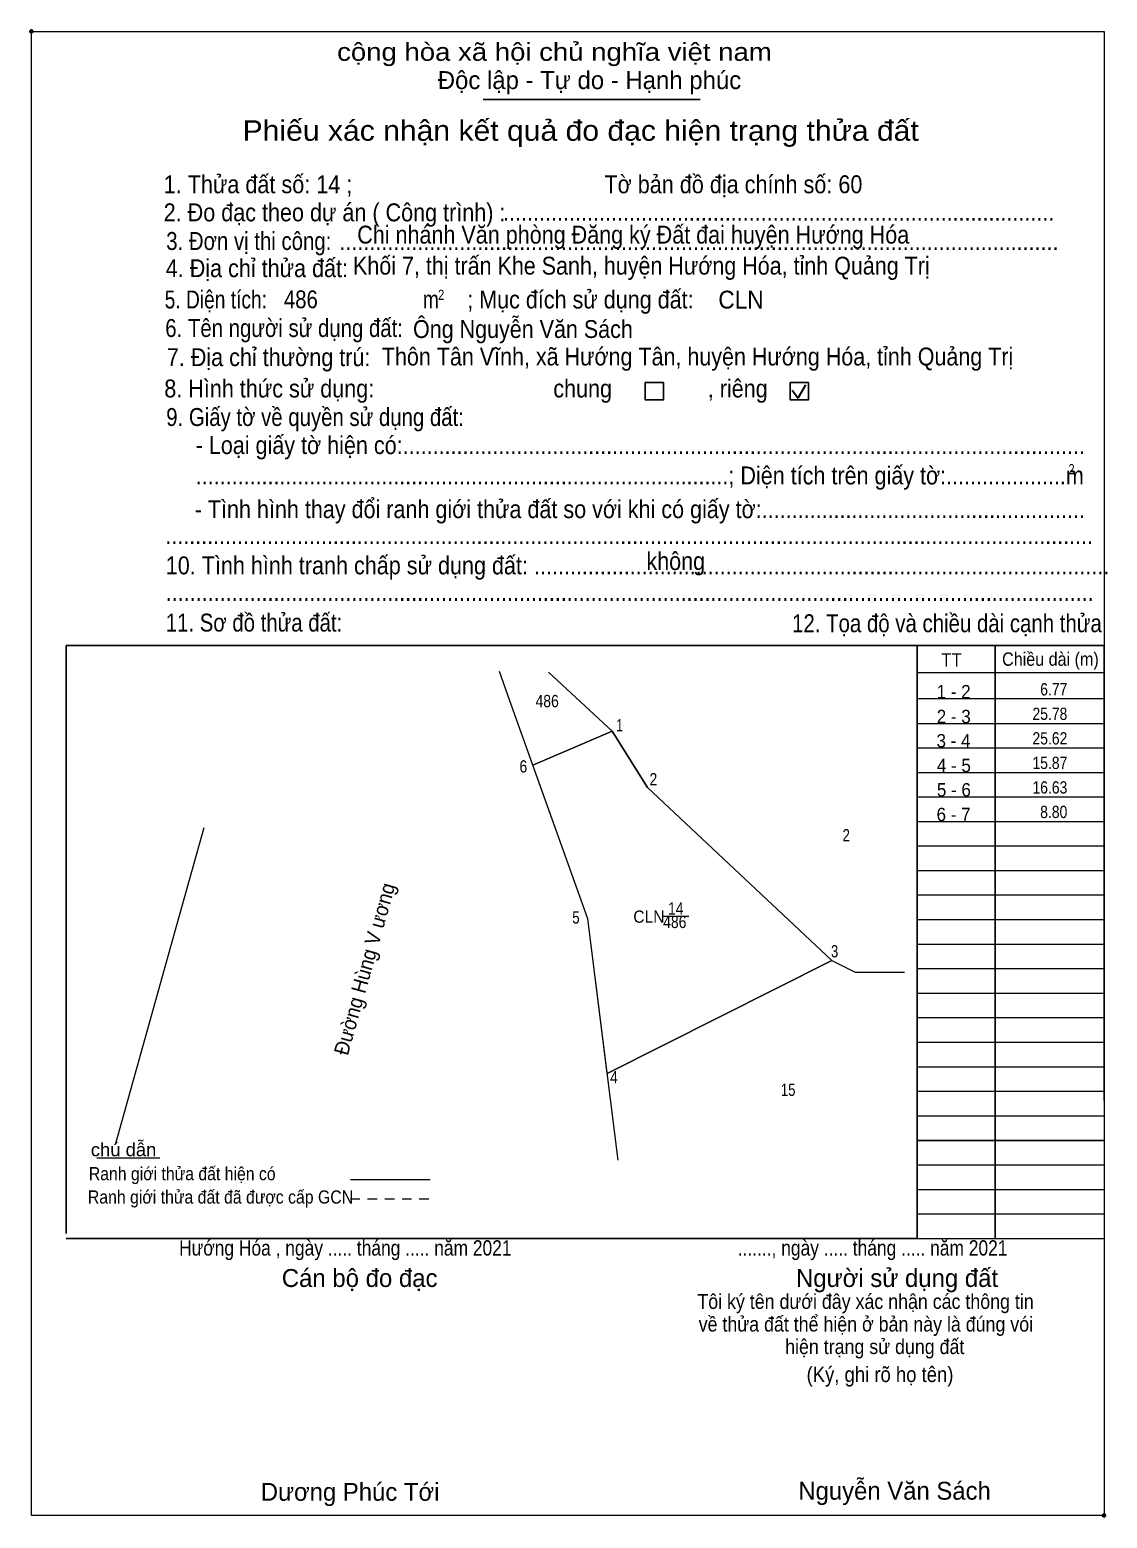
# Model space of a CAD drawing. Header units: metres. Extents: x 548068 to 548952, y 1841693 to 1842413.
# Drawn here: x 548067.8 to 548177.6, y 1842261.6 to 1842413.3 of the extents above; entities that cross this region are included whole.
import ezdxf
from ezdxf.enums import TextEntityAlignment as Align

# ---------------------------------------------------------------- set-up
doc = ezdxf.new("R2010")
doc.units = ezdxf.units.M
doc.header["$LTSCALE"] = 0.65
doc.header["$PDMODE"] = 32
doc.header["$PDSIZE"] = 0.325
doc.linetypes.add('SHORT_DASHED', pattern=[2.7, 1.5, -1.2])
for name, color, linetype, lineweight in [('1', 7, 'Continuous', 13), ('10', 7, 'Continuous', 13), ('17', 7, 'Continuous', 13), ('2', 7, 'Continuous', 25), ('30', 7, 'Continuous', 13), ('36', 7, 'Continuous', 13), ('50', 7, 'Continuous', 13), ('6', 7, 'Continuous', 13), ('63', 7, 'Continuous', 13)]:
    doc.layers.add(name, color=color, linetype=linetype, lineweight=lineweight)

msp = doc.modelspace()

# ---------------------------------------------------------------- linework, layer by layer
at = {"layer": '1'}
msp.add_lwpolyline([(548127.15, 1842341.82), (548130.75, 1842336.09), (548149.54, 1842318.44), (548126.65, 1842306.93), (548124.68, 1842322.68), (548119.07, 1842338.34)], close=True, dxfattribs=at)
at = {"layer": '10'}
msp.add_lwpolyline([(548126.65, 1842306.93), (548149.54, 1842318.44), (548130.75, 1842336.09), (548127.15, 1842341.82), (548119.07, 1842338.34)], dxfattribs=at)
at = {"layer": '17'}
msp.add_line((548074.61, 1842298.32), (548081.06, 1842298.32), dxfattribs=at)
at = {"layer": '2'}
for p, q in [((548114.01, 1842406.2), (548136.12, 1842406.2)), ((548071.51, 1842350.54), (548158.26, 1842350.54)), ((548071.51, 1842290.61), (548071.51, 1842350.54)), ((548158.26, 1842350.54), (548158.26, 1842290.12)), ((548158.26, 1842290.12), (548071.51, 1842290.12))]:
    msp.add_line(p, q, dxfattribs=at)
at = {"layer": '2', "lineweight": 35}
for p, q in [((548146.13, 1842375.75), (548146.89, 1842377.11)), ((548145.51, 1842376.56), (548146.13, 1842375.75))]:
    msp.add_line(p, q, dxfattribs=at)
at = {"layer": '2', "lineweight": 13}
msp.add_lwpolyline([(548067.95, 1842413.14), (548177.31, 1842413.14), (548177.31, 1842261.89), (548067.95, 1842261.89)], close=True, dxfattribs=at)
at = {"layer": '2'}
for points in [[(548130.52, 1842377.34), (548132.4, 1842377.34), (548132.4, 1842375.59), (548130.52, 1842375.59)], [(548145.3, 1842377.34), (548147.18, 1842377.34), (548147.18, 1842375.59), (548145.3, 1842375.59)]]:
    msp.add_lwpolyline(points, close=True, dxfattribs=at)
for p in [(548067.95, 1842413.14), (548177.3, 1842261.89)]:
    msp.add_point(p, dxfattribs=at)
at = {"layer": '30', "lineweight": 25}
for p, q in [((548158.26, 1842304.16), (548158.26, 1842350.54)), ((548166.22, 1842350.54), (548166.22, 1842290.12))]:
    msp.add_line(p, q, dxfattribs=at)
at = {"layer": '30'}
for p, q in [((548158.26, 1842347.81), (548177.31, 1842347.81)), ((548158.26, 1842345.16), (548177.31, 1842345.16)), ((548158.21, 1842342.61), (548177.26, 1842342.61)), ((548158.26, 1842340.12), (548177.31, 1842340.12)), ((548158.26, 1842337.62), (548177.31, 1842337.62)), ((548158.26, 1842335.12), (548177.31, 1842335.12)), ((548158.26, 1842332.62), (548177.31, 1842332.62)), ((548158.26, 1842330.12), (548177.31, 1842330.12)), ((548158.26, 1842327.62), (548177.31, 1842327.62)), ((548158.26, 1842325.12), (548177.31, 1842325.12)), ((548158.26, 1842322.62), (548177.31, 1842322.62)), ((548158.26, 1842320.12), (548177.31, 1842320.12)), ((548158.26, 1842317.62), (548177.31, 1842317.62)), ((548158.26, 1842315.12), (548177.31, 1842315.12)), ((548158.26, 1842312.62), (548177.31, 1842312.62)), ((548158.26, 1842310.12), (548177.31, 1842310.12)), ((548158.26, 1842307.62), (548177.31, 1842307.62)), ((548158.26, 1842305.12), (548177.31, 1842305.12)), ((548158.26, 1842302.62), (548177.31, 1842302.62)), ((548158.26, 1842300.12), (548177.31, 1842300.12)), ((548158.26, 1842300.11), (548177.31, 1842300.11)), ((548158.26, 1842297.62), (548177.31, 1842297.62)), ((548158.26, 1842295.12), (548177.31, 1842295.12)), ((548158.26, 1842292.62), (548177.31, 1842292.62)), ((548158.26, 1842290.12), (548177.31, 1842290.12))]:
    msp.add_line(p, q, dxfattribs=at)
at = {"layer": '30', "lineweight": 25}
msp.add_lwpolyline([(548158.26, 1842350.54), (548177.31, 1842350.54), (548177.31, 1842304.16)], dxfattribs=at)
at = {"layer": '36'}
msp.add_line((548127.15, 1842341.82), (548120.68, 1842347.82), dxfattribs=at)
msp.add_lwpolyline([(548149.54, 1842318.44), (548151.94, 1842317.24), (548156.96, 1842317.26)], dxfattribs=at)
at = {"layer": '50'}
for p, q in [((548116.72, 1842344.92), (548115.66, 1842347.89)), ((548083.06, 1842323.03), (548085.56, 1842331.99)), ((548076.54, 1842299.68), (548083.06, 1842323.03))]:
    msp.add_line(p, q, dxfattribs=at)
msp.add_lwpolyline([(548127.76, 1842298.09), (548124.68, 1842322.68), (548116.72, 1842344.92)], dxfattribs=at)
at = {"layer": '6'}
msp.add_line((548100.47, 1842296.14), (548108.61, 1842296.14), dxfattribs=at)
at = {"layer": '6', "linetype": 'SHORT_DASHED'}
msp.add_line((548100.47, 1842294.15), (548108.61, 1842294.15), dxfattribs=at)
at = {"layer": '63'}
msp.add_line((548132.36, 1842322.95), (548134.98, 1842322.95), dxfattribs=at)

# ---------------------------------------------------------------- texts
at = {"layer": '1'}
for s, width, p in [('486', 0.85, (548120.535, 1842344.26)), ('2', 0.8, (548151.02, 1842330.59)), ('14', 0.85, (548133.645, 1842323.12)), ('CLN', 0.95, (548130.905, 1842322.29)), ('486', 0.85, (548133.545, 1842321.75)), ('15', 0.8, (548145.1, 1842304.64))]:
    msp.add_text(s, height=1.25, dxfattribs=dict(at, width=width)).set_placement(p, align=Align.CENTER)
at = {"layer": '10', "width": 0.95}
for s, p in [('1 - 2', (548161.97, 1842345.16)), ('2 - 3', (548161.98, 1842342.63)), ('3 - 4', (548161.96, 1842340.16)), ('4 - 5', (548161.995, 1842337.64)), ('5 - 6', (548161.995, 1842335.16)), ('6 - 7', (548161.965, 1842332.65))]:
    msp.add_text(s, height=1.364, dxfattribs=at).set_placement(p, align=Align.CENTER)
at = {"layer": '2'}
for s, height, width, p in [('cộng hòa xã hội chủ nghĩa việt nam', 1.825, 1.15, (548099.12, 1842410.14)), ('1. Thửa đất số: 14 ;                                          Tờ bản đồ địa chính số: 60', 1.83, 0.9, (548081.44, 1842396.64)), ('2. Đo đạc theo dự án ( Công trình) : ', 1.827, 0.9, (548081.44, 1842393.78)), ('Chi nhánh Văn phòng Đăng ký Đất đai huyện Hướng Hóa', 1.825, 0.9, (548101.17, 1842391.51)), ('............................................................................................', 1.827, 0.9, (548116.04, 1842393.84)), ('3. Đơn vị thi công:', 1.827, 0.85, (548081.7, 1842390.86)), ('........................................................................................................................', 1.827, 0.9, (548099.35, 1842390.86)), ('4. Địa chỉ thửa đất:', 1.827, 0.9, (548081.65, 1842388.09)), ('Khối 7, thị trấn Khe Sanh, huyện Hướng Hóa, tỉnh Quảng Trị', 1.82, 0.9, (548100.74, 1842388.35)), ('5. Diện tích:', 1.827, 0.8, (548081.54, 1842384.9)), ('486', 1.82, 0.85, (548093.7, 1842384.92)), ('m', 1.825, 0.8, (548107.86, 1842384.9)), ('2', 1.043, 0.8, (548109.42, 1842385.77)), ('; Mục đích sử dụng đất:', 1.825, 0.9, (548112.38, 1842384.9)), ('CLN', 1.82, 0.95, (548137.98, 1842384.89)), ('6. Tên người sử dụng đất:', 1.827, 0.85, (548081.6, 1842381.99)), ('Ông Nguyễn Văn Sách', 1.82, 0.9, (548106.86, 1842381.89)), ('7. Địa chỉ thường trú:', 1.827, 0.9, (548081.76, 1842379.02)), ('Thôn Tân Vĩnh, xã Hướng Tân, huyện Hướng Hóa, tỉnh Quảng Trị', 1.82, 0.9, (548103.68, 1842379.09)), ('8. Hình thức sử dụng:', 1.827, 0.9, (548081.5, 1842375.83)), ('chung                , riêng', 1.825, 0.9, (548121.16, 1842375.83)), ('9. Giấy tờ về quyền sử dụng đất:', 1.827, 0.85, (548081.7, 1842372.92)), ('     - Loại giấy tờ hiện có:..................................................................................................................', 1.825, 0.9, (548081.65, 1842370.06)), ('     .........................................................................................; Diện tích trên giấy tờ:....................m', 1.825, 0.9, (548081.65, 1842366.97)), ('2', 1.043, 0.8, (548173.68, 1842368)), ('     - Tình hình thay đổi ranh giới thửa đất so với khi có giấy tờ:......................................................', 1.825, 0.9, (548081.55, 1842363.53)), ('...........................................................................................................................................................', 1.825, 0.9, (548081.6, 1842360.88)), ('không', 1.825, 0.9, (548130.65, 1842358.24)), ('10. Tình hình tranh chấp sử dụng đất: ................................................................................................', 1.827, 0.9, (548081.65, 1842357.8)), ('...........................................................................................................................................................', 1.825, 0.9, (548081.65, 1842355.1)), ('11. Sơ đồ thửa đất:', 1.827, 0.85, (548081.65, 1842351.97)), ('12. Tọa độ và chiều dài cạnh thửa', 1.83, 0.85, (548145.5, 1842351.9)), ('Hướng Hóa , ngày ..... tháng ..... năm 2021', 1.56, 0.85, (548083.01, 1842288.37)), ('......., ngày ..... tháng ..... năm 2021', 1.56, 0.85, (548139.96, 1842288.37)), ('(Ký, ghi rõ họ tên)', 1.565, 0.9, (548146.98, 1842275.48))]:
    msp.add_text(s, height=height, dxfattribs=dict(at, width=width)).set_placement(p)
for s, height, p in [('Độc lập - Tự do - Hạnh phúc', 1.825, (548109.38, 1842407.26)), ('Cán bộ đo đạc', 1.825, (548093.48, 1842285.17)), ('Người sử dụng đất', 1.825, (548145.9, 1842285.17)), ('Dương Phúc Tới', 1.82, (548091.34, 1842263.38)), ('Nguyễn Văn Sách', 1.82, (548146.14, 1842263.49))]:
    msp.add_text(s, height=height, dxfattribs=at).set_placement(p)
for s, height, width, p in [('Phiếu xác nhận kết quả đo đạc hiện trạng thửa đất', 2.086, 1.1, (548123.95, 1842401.99)), ('Tôi ký tên dưới đây xác nhận các thông tin', 1.508, 0.9, (548152.99, 1842282.94)), ('về thửa đất thể hiện ở bản này là đúng vói', 1.508, 0.9, (548153.025, 1842280.63)), ('hiện trạng sử dụng đất', 1.508, 0.9, (548153.93, 1842278.33))]:
    msp.add_text(s, height=height, dxfattribs=dict(at, width=width)).set_placement(p, align=Align.CENTER)
msp.add_text('.', height=0.5216, dxfattribs=at).set_placement((548177.2861, 1842261.6), align=Align.CENTER)
at = {"layer": '30'}
for s, height, width, p in [('TT', 1.36, 0.95, (548160.7, 1842348.4)), ('Chiều dài (m)', 1.364, 0.9, (548166.91, 1842348.48))]:
    msp.add_text(s, height=height, dxfattribs=dict(at, width=width)).set_placement(p)
at = {"layer": '6'}
for s, height, width, p in [('chú dẫn', 1.337, 1.05, (548074.01, 1842298.5)), ('Ranh giới thửa đất hiện có ', 1.337, 0.9, (548073.81, 1842296.05)), ('Ranh giới thửa đất đã được cấp GCN', 1.34, 0.9, (548073.71, 1842293.67))]:
    msp.add_text(s, height=height, dxfattribs=dict(at, width=width)).set_placement(p)
at = {"layer": '63'}
for s, width, p in [('6.77', 0.85, (548173.56, 1842345.46)), ('25.78', 0.85, (548173.56, 1842342.96)), (' 1', 0.75, (548128.27, 1842341.8)), ('25.62', 0.85, (548173.56, 1842340.46)), ('15.87', 0.85, (548173.56, 1842337.96)), (' 6', 0.85, (548118.5, 1842337.6)), (' 2', 0.85, (548131.76, 1842336.29)), ('16.63', 0.85, (548173.56, 1842335.46)), ('8.80', 0.85, (548173.56, 1842332.96)), (' 5', 0.8, (548123.84, 1842322.21)), (' 3', 0.8, (548150.21, 1842318.76)), (' 4', 0.85, (548127.74, 1842305.92))]:
    msp.add_text(s, height=1.25, dxfattribs=dict(at, width=width)).set_placement(p, align=Align.RIGHT)
at = {"layer": '63', "width": 0.95}
msp.add_text('Đường Hùng V ương', height=1.5, rotation=74.406, dxfattribs=at).set_placement((548102.6386, 1842317.3884), align=Align.CENTER)

doc.saveas('drawing.dxf')
